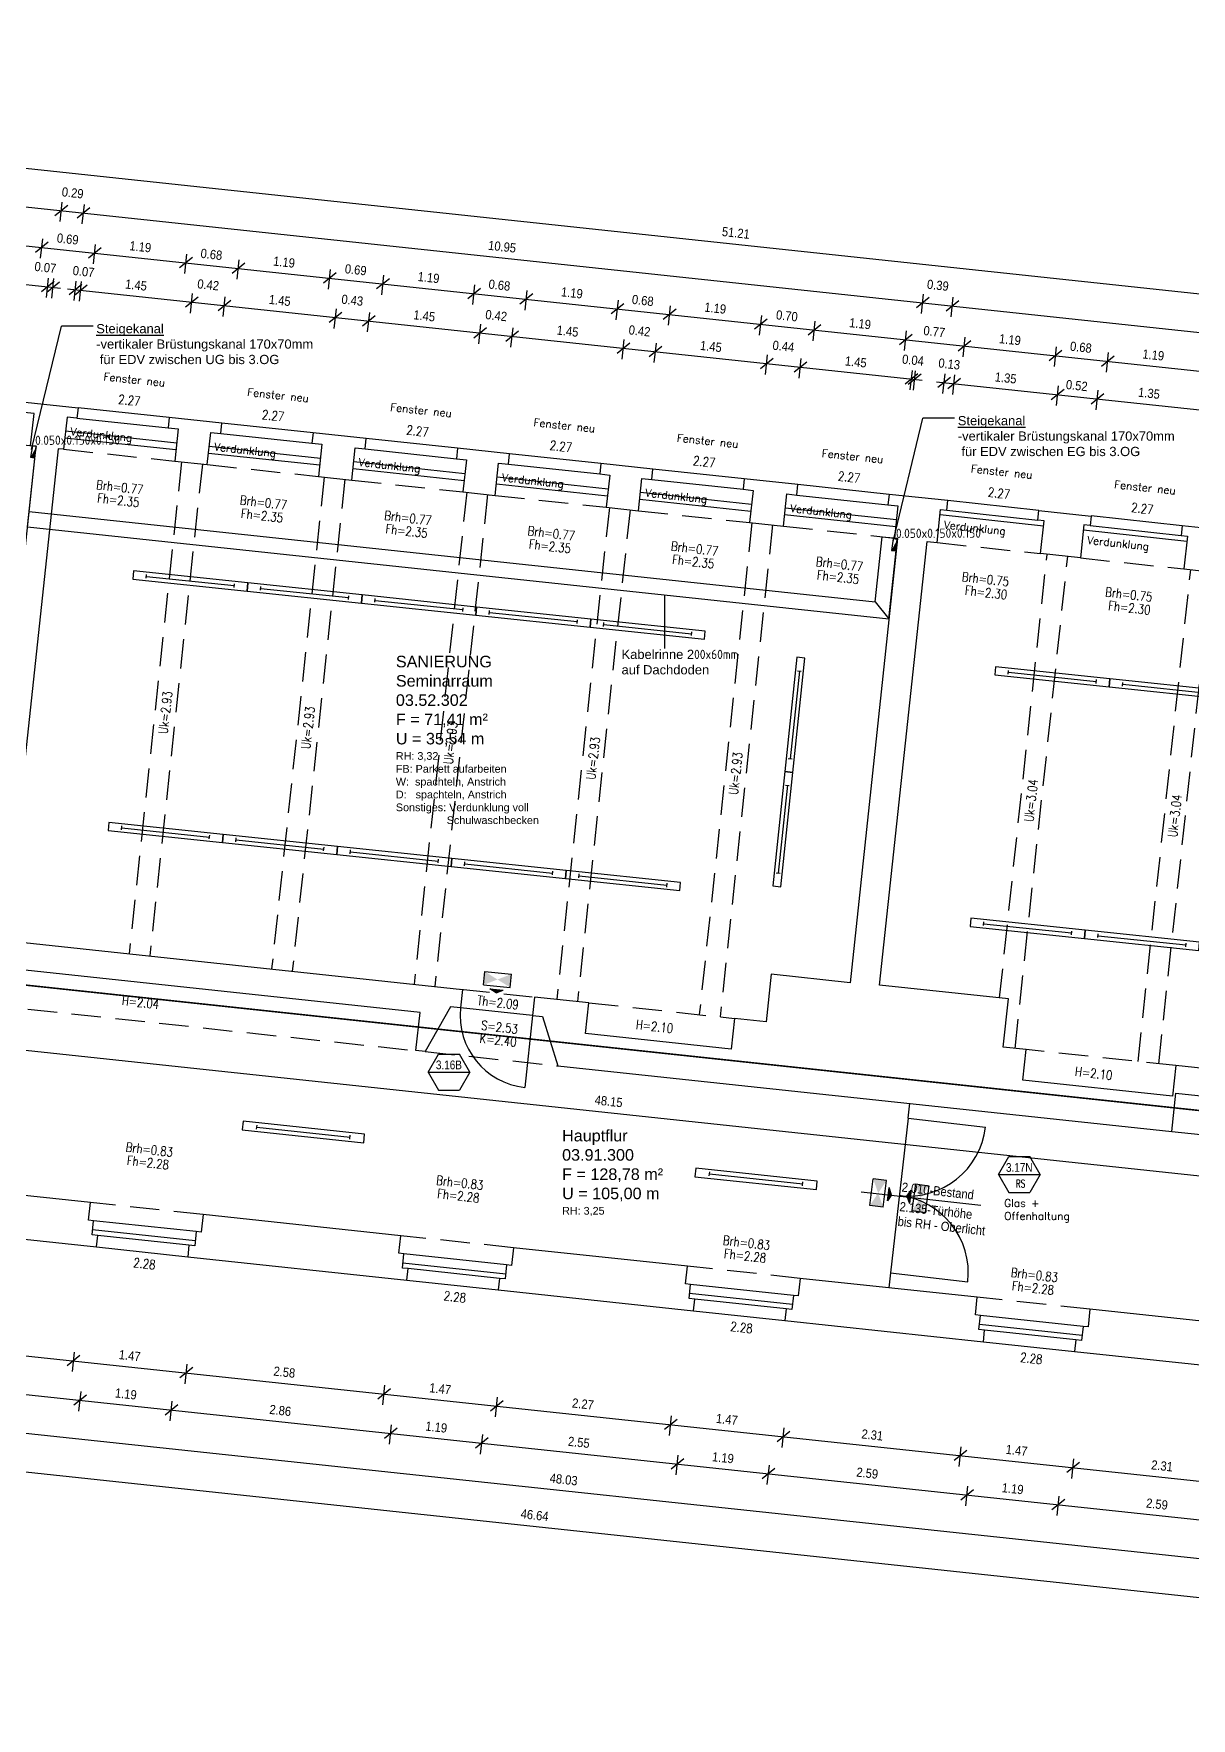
# Model space of a CAD drawing. Header units: metres. Extents: x -364 to -248, y 1030 to 1089.
# Drawn here: x -323.78 to -308.76, y 1056.57 to 1078.43 of the extents above; entities that cross this region are included whole.
import ezdxf
from ezdxf.enums import TextEntityAlignment as Align

# ---------------------------------------------------------------- set-up
doc = ezdxf.new("R2010")
doc.units = ezdxf.units.M
doc.header["$LTSCALE"] = 0.03
for name, pattern in [('AUSGEZOGEN', [0]), ('DOT', [0]), ('GESTRICHELT', [9, 6, -3]), ('STRICHLINIE', [19.05, 12.7, -6.35])]:
    doc.linetypes.add(name, pattern=pattern)
doc.layers.get('0').update_dxf_attribs({"linetype": 'CONTINUOUS'})
for name, color, linetype in [('A_ansicht', 9, 'CONTINUOUS'), ('A_Bemaßung', 2, 'CONTINUOUS'), ('A_BRANDSCHUTZ', 10, 'CONTINUOUS'), ('A_Elektro', 1, 'CONTINUOUS'), ('A_fenster', 7, 'CONTINUOUS'), ('A_höhen', 3, 'CONTINUOUS'), ('A_NR_TÜR', 1, 'CONTINUOUS'), ('A_text', 5, 'CONTINUOUS'), ('A_Tuernummern', 1, 'CONTINUOUS'), ('A_TXT-TUER', 1, 'CONTINUOUS'), ('A_türen', 9, 'CONTINUOUS'), ('A_verdeckt', 8, 'STRICHLINIE'), ('A_wände', 6, 'CONTINUOUS'), ('E__DURCHBR', 2, 'CONTINUOUS'), ('E__LEUCHTEN', 6, 'AUSGEZOGEN'), ('E__VERSYS', 2, 'AUSGEZOGEN')]:
    doc.layers.add(name, color=color, linetype=linetype)
doc.styles.add('arial-n', font='ARIALN.TTF')
doc.styles.add('BOLDSIMP_FNT', font='TXT', dxfattribs={"height": 1})
doc.styles.add('ISO9', font='iso8.shx', dxfattribs={"height": 0.12})
doc.styles.add('NORM', font='simplex.shx', dxfattribs={"width": 0.7, "bigfont": 'bigfont.shx'})
doc.styles.add('PITSIMP8', font='PITSIMP8.SHX')
doc.styles.add('SIMPLEX', font='simplex.shx', dxfattribs={"height": 0.1})
doc.styles.get("Standard").update_dxf_attribs({"font": 'ARIAL.TTF', "height": 1})

# ---------------------------------------------------------------- blocks, each defined once
blk = doc.blocks.new('SLASH1')
at = {"layer": 'A_Bemaßung', "color": 2, "linetype": 'Continuous'}
for p, q in [((0.07663, 0.07663), (-0.07319, -0.07319)), ((0, -0.14068), (0, 0.11466))]:
    blk.add_line(p, q, dxfattribs=at)
blk = doc.blocks.new('Tür-Nr')
at = {"layer": 'A_NR_TÜR'}
for p, q in [((-0.057, -108.865), (0.077, -108.632)), ((0.077, -108.632), (0.347, -108.632)), ((0.481, -108.865), (0.347, -108.632)), ((-0.057, -108.865), (0.481, -108.865)), ((-0.057, -108.865), (0.077, -109.098)), ((0.481, -108.865), (0.347, -109.098)), ((0.077, -109.098), (0.347, -109.098))]:
    blk.add_line(p, q, dxfattribs=at)
at = {"layer": 'A_TXT-TUER', "style": 'arial-n', "flags": 4}
blk.add_attdef('TÜR-NR.', text='', height=0.113, dxfattribs=at).set_placement((0.211, -108.772), align=Align.MIDDLE_CENTER)
at = {"layer": 'A_TXT-TUER', "style": 'NORM', "width": 0.7}
for tag, flags, p in [('BRANDSCHUTZ', 4, (0.229, -108.981)), ('ABMESSUNG', 5, (0.214, -109.333)), ('DIN', 5, (0.214, -109.198)), ('MATERIAL', 5, (0.214, -109.467)), ('WANDART', 5, (0.214, -109.601)), ('ZARGE', 5, (0.214, -109.736)), ('BESCHLÄGE', 5, (0.214, -110.005)), ('SCHLOSS', 5, (0.214, -109.87)), ('SONSTIGES', 5, (0.214, -110.139))]:
    blk.add_attdef(tag, text='', height=0.0784, dxfattribs=dict(at, flags=flags)).set_placement(p, align=Align.MIDDLE_CENTER)
blk = doc.blocks.new('A$C70D86C85')
at = {"layer": 'E__VERSYS', "color": 3, "linetype": 'Continuous'}
for p, q in [((36.493, 21.656), (36.697, 21.634)), ((36.585, 20.589), (36.697, 21.634)), ((36.606, 20.788), (47.583, 19.615)), ((36.585, 20.589), (47.76, 19.394)), ((47.583, 19.615), (47.673, 20.461)), ((47.673, 20.461), (47.872, 20.44)), ((47.76, 19.394), (47.872, 20.44)), ((47.583, 19.615), (47.76, 19.394))]:
    blk.add_line(p, q, dxfattribs=at)
at = {"layer": 'E__VERSYS', "color": 7, "linetype": 'Continuous', "ltscale": 5}
blk.add_line((44.852, 19.01), (44.852, 19.705), dxfattribs=at)
at = {"layer": 'E__VERSYS', "color": 7, "insert": (44.292, 18.994), "char_height": 0.12, "attachment_point": 1}
blk.add_mtext('Kabelrinne 2{\\Fiso8.shx;00x60mm\\P}auf Dachdoden', dxfattribs=at)
blk = doc.blocks.new('Deckendurchbruch')
for p, q in [((1, 1), (0, 1)), ((0, 1), (0, 0)), ((0, 0), (1, 0)), ((1, 0), (1, 1))]:
    blk.add_line(p, q)
blk.add_solid([(0, 0), (1, 1), (0, 1)])
blk = doc.blocks.new('A$C261B6F14')
at = {"layer": 'E__DURCHBR', "color": 2, "linetype": 'Continuous', "ltscale": 5}
ref = blk.add_blockref('Deckendurchbruch', (36.702, 21.633), dxfattribs=dict(at, xscale=0.05300000142002857, yscale=0.1499999999998636, zscale=1.1, rotation=171.2059939424837))
ref.add_attrib('EC_DIM', '0.050x0.150x0.150', (36.685, 21.652), dxfattribs={"color": 2, "linetype": 'Continuous', "height": 0.12, "rotation": 0.2029, "style": 'ISO9'})
ref = blk.add_blockref('Deckendurchbruch', (47.869, 20.424), dxfattribs=dict(at, xscale=0.05300000142002857, yscale=0.1499999999998636, zscale=1.1, rotation=171.2059939424837))
ref.add_attrib('EC_DIM', '0.050x0.150x0.150', (47.852, 20.444), dxfattribs={"color": 2, "linetype": 'Continuous', "height": 0.12, "rotation": 0.2029, "style": 'ISO9'})
blk = doc.blocks.new('A$C7E8237D9')
at = {"layer": 'E__VERSYS', "color": 7, "linetype": 'Continuous', "ltscale": 5}
for p, q in [((36.639, 21.592), (37.026, 23.192)), ((37.437, 23.192), (37.026, 23.192)), ((47.815, 20.398), (48.202, 21.998)), ((48.612, 21.998), (48.202, 21.998))]:
    blk.add_line(p, q, dxfattribs=at)
at = {"layer": 'E__VERSYS', "color": 7, "char_height": 0.12, "attachment_point": 7}
for s, insert in [('{\\LSteigekanal\\P}-vertikaler Brüstungskanal 170x70mm \\P für EDV zwischen UG bis 3.OG', (37.478, 22.699)), ('{\\LSteigekanal\\P}-vertikaler Brüstungskanal 170x70mm \\P für EDV zwischen EG bis 3.OG', (48.654, 21.505))]:
    blk.add_mtext(s, dxfattribs=dict(at, insert=insert))
blk = doc.blocks.new('A$C20DF02DF')
at = {"layer": 'E__VERSYS', "color": 3, "linetype": 'GESTRICHELT', "ltscale": 5, "const_width": 0.02}
blk.add_lwpolyline([(20.744, 16.333), (65.678, 11.529)], dxfattribs=at)
blk = doc.blocks.new('2DEL_458')
for p, q in [((-0.384, -0.236), (-0.384, 0.236)), ((0.384, -0.236), (0.384, 0.236)), ((-0.384, 0), (0.384, 0))]:
    blk.add_line(p, q)
blk.add_lwpolyline([(-0.5, -0.5), (0.5, -0.5), (0.5, 0.5), (-0.5, 0.5)], close=True)
at = {"style": 'PITSIMP8', "flags": 9}
for tag, p in [('RAUM/GRUPPE', (-0.03, 0.159)), ('BEZEICHNUNG', (-0.03, 0.179)), ('POS.NR.G-LV', (-0.03, 0.139)), ('VOLUMENSTROM', (-0.03, 0.039)), ('DRUCK/-STUFE', (-0.03, 0.019)), ('ANSCHLUSS', (-0.03, -0.001)), ('KENNUNG', (-0.03, 0.079)), ('LEISTUNG', (-0.03, 0.059)), ('FABRIKAT', (-0.03, 0.119)), ('TYP', (-0.03, 0.099)), ('SPANNUNG/FREQUENZ', (-0.03, -0.121)), ('TEMPERATUR', (-0.03, -0.061)), ('SCHUTZART', (-0.03, -0.101)), ('DREHZAHL', (-0.03, -0.081)), ('GROESSE', (-0.03, -0.021)), ('GEWICHT', (-0.03, -0.141)), ('DN', (-0.03, -0.041)), ('FREI', (-0.03, -0.161)), ('FREI', (-0.03, -0.181)), ('FREI', (-0.03, -0.201))]:
    blk.add_attdef(tag, text='', height=0.01, dxfattribs=at).set_placement(p, align=Align.MIDDLE)
blk = doc.blocks.new('PU1')
at = {"color": 3}
for p, q in [((-119, -55), (-119, 70)), ((-119, 70), (131, 70)), ((131, -55), (131, 70)), ((-119, -55), (131, -55)), ((-56, -87), (69, -87)), ((6, -118), (-56, -87)), ((6, -118), (69, -87))]:
    blk.add_line(p, q, dxfattribs=at)
for points in [[(-119, 70), (-119, -55), (131, -55), (131, 70)], [(69, -87), (-56, -87), (6, -118)]]:
    blk.add_solid(points, dxfattribs=at)

msp = doc.modelspace()

# ---------------------------------------------------------------- linework, layer by layer
at = {"layer": 'A_ansicht', "color": 9, "linetype": 'Continuous'}
for p, q in [((-322.01696, 1073.45214), (-323.20025, 1073.57851)), ((-320.15266, 1073.25303), (-321.33599, 1073.37941)), ((-323.37252, 1073.18993), (-321.9307, 1073.03585)), ((-321.50825, 1072.99069), (-320.06646, 1072.83662)), ((-318.27846, 1073.05285), (-319.46166, 1073.17923)), ((-319.63392, 1072.79039), (-318.19224, 1072.63632)), ((-316.41913, 1072.85428), (-317.60234, 1072.98064)), ((-314.55984, 1072.65569), (-315.74302, 1072.78206)), ((-317.77465, 1072.5917), (-316.33295, 1072.43764)), ((-312.68063, 1072.45499), (-313.86384, 1072.58137)), ((-315.91534, 1072.39299), (-314.47364, 1072.23893)), ((-310.73631, 1072.24734), (-311.9195, 1072.3737)), ((-314.03615, 1072.19215), (-312.59445, 1072.03809)), ((-308.877, 1072.04876), (-310.06021, 1072.17513)), ((-321.66782, 1062.88738), (-323.00015, 1063.02978)), ((-322.96124, 1062.68814), (-321.77804, 1062.56177)), ((-317.64101, 1062.45705), (-318.97333, 1062.59942)), ((-318.9344, 1062.25807), (-317.7512, 1062.13169)), ((-313.92242, 1062.05965), (-315.25475, 1062.20202)), ((-315.21579, 1061.8609), (-314.03258, 1061.73453)), ((-310.16395, 1061.65798), (-311.49628, 1061.80036)), ((-311.45728, 1061.45948), (-310.27408, 1061.33312))]:
    msp.add_line(p, q, dxfattribs=at)
at = {"layer": 'A_Bemaßung', "linetype": 'Continuous'}
for p, q in [((-340.22316, 1078.4338), (-289.10413, 1072.97075)), ((-340.25615, 1077.93449), (-289.81733, 1072.54413)), ((-340.32943, 1077.43946), (-289.21039, 1071.97642)), ((-334.46307, 1076.30968), (-323.4266, 1075.13023)), ((-323.33715, 1075.12067), (-312.25086, 1073.93588)), ((-312.06652, 1073.91619), (-301.04984, 1072.73884)), ((-340.33545, 1066.9996), (-292.2607, 1061.86188)), ((-340.75434, 1063.08008), (-292.79708, 1057.95494)), ((-341.39015, 1062.64518), (-292.91215, 1057.46438)), ((-341.97108, 1062.20442), (-292.90334, 1056.96059)), ((-340.54136, 1061.54879), (-293.97011, 1056.57174))]:
    msp.add_line(p, q, dxfattribs=at)
at = {"layer": 'A_Bemaßung'}
msp.add_line((-313.04175, 1063.40211), (-311.49209, 1063.2295), dxfattribs=at)
at = {"layer": 'A_fenster', "color": 10, "linetype": 'Continuous'}
for p, q in [((-323.21457, 1073.44458), (-322.03127, 1073.31812)), ((-321.3503, 1073.24536), (-320.16701, 1073.11889)), ((-319.47598, 1073.04503), (-318.29281, 1072.91861)), ((-317.61669, 1072.84635), (-316.4335, 1072.71989)), ((-315.75739, 1072.64765), (-314.57421, 1072.52119)), ((-313.87822, 1072.44681), (-312.69501, 1072.32037)), ((-312.01942, 1072.19257), (-310.67705, 1072.04899)), ((-311.93288, 1072.24865), (-310.74969, 1072.12211)), ((-310.16015, 1071.99376), (-308.81776, 1071.85019)), ((-310.07358, 1072.04987), (-308.89041, 1071.92332))]:
    msp.add_line(p, q, dxfattribs=at)
at = {"layer": 'A_fenster', "linetype": 'Continuous'}
for p, q in [((-323.36295, 1073.27942), (-321.92116, 1073.12535)), ((-321.49868, 1073.08019), (-320.05689, 1072.92611)), ((-319.62437, 1072.87989), (-318.18267, 1072.72582)), ((-317.76508, 1072.68117), (-316.32337, 1072.52711)), ((-315.90577, 1072.48248), (-314.46407, 1072.32842)), ((-314.0266, 1072.28166), (-312.58488, 1072.12758)), ((-321.68058, 1062.76806), (-323.0129, 1062.91047)), ((-321.76207, 1062.71141), (-322.94524, 1062.83786)), ((-317.65376, 1062.33773), (-318.98608, 1062.48011)), ((-317.73523, 1062.28108), (-318.91842, 1062.40751)), ((-313.93516, 1061.94034), (-315.2675, 1062.08271)), ((-314.01663, 1061.88366), (-315.19982, 1062.0101)), ((-310.17671, 1061.53866), (-311.50904, 1061.68105)), ((-310.25816, 1061.48201), (-311.44135, 1061.60844))]:
    msp.add_line(p, q, dxfattribs=at)
at = {"layer": 'A_türen', "linetype": 'Continuous'}
for q in [(-318.23984, 1065.79305), (-317.40513, 1064.75845)]:
    msp.add_line((-317.30513, 1065.69308), q, dxfattribs=at)
at = {"layer": 'A_türen', "color": 10}
for p, q in [((-312.43324, 1064.35933), (-312.41252, 1064.55321)), ((-312.43324, 1064.35933), (-312.66275, 1062.35241)), ((-312.43324, 1064.35933), (-311.42978, 1064.24458)), ((-312.66275, 1062.35241), (-312.6849, 1062.15869)), ((-312.66275, 1062.35241), (-311.65929, 1062.23766))]:
    msp.add_line(p, q, dxfattribs=at)
at = {"layer": 'A_türen', "linetype": 'Continuous'}
msp.add_arc((-317.30513, 1065.69308), 0.94004, 173.895259, 263.894774, dxfattribs=at)
at = {"layer": 'A_türen', "color": 10}
for centre, start, end in [((-312.43324, 1064.35933), 263.476079, 353.476079), ((-312.66275, 1062.35241), 353.476079, 83.476079)]:
    msp.add_arc(centre, 1.01, start, end, dxfattribs=at)
at = {"layer": 'A_verdeckt'}
for p, q in [((-323.38844, 1073.04079), (-321.94665, 1072.88671)), ((-321.85718, 1072.87716), (-322.53933, 1066.49389)), ((-321.5887, 1072.84846), (-322.27087, 1066.4652)), ((-321.52419, 1072.84157), (-320.08239, 1072.68749)), ((-320.0078, 1072.67952), (-320.68998, 1066.29625)), ((-319.73945, 1072.65083), (-320.42154, 1066.26756)), ((-319.64988, 1072.64125), (-318.20817, 1072.48719)), ((-318.15847, 1072.48187), (-318.84062, 1066.09862)), ((-317.89, 1072.45318), (-318.57217, 1066.06993)), ((-317.79057, 1072.44255), (-316.34889, 1072.28849)), ((-316.3091, 1072.28424), (-316.99129, 1065.90099)), ((-316.04066, 1072.25555), (-316.72282, 1065.87229)), ((-315.93128, 1072.24385), (-314.48958, 1072.08978)), ((-314.45977, 1072.0866), (-315.14192, 1065.70335)), ((-314.19129, 1072.0579), (-314.87346, 1065.67465)), ((-314.0521, 1072.04302), (-312.61039, 1071.88896)), ((-312.05821, 1071.82965), (-310.71593, 1071.6861)), ((-311.24702, 1065.92026), (-310.63143, 1071.67707)), ((-311.04554, 1065.26516), (-310.36297, 1071.64837)), ((-310.19894, 1071.63085), (-308.85655, 1071.48728)), ((-309.44964, 1065.09451), (-308.76717, 1071.47772)), ((-309.1812, 1065.06573), (-308.49862, 1071.44903)), ((-326.12512, 1066.01769), (-318.81721, 1065.2363)), ((-318.24406, 1066.03487), (-317.30944, 1065.93499)), ((-316.57382, 1065.85637), (-314.68458, 1065.65446)), ((-318.69792, 1065.22357), (-316.97783, 1065.03964)), ((-308.96248, 1065.04234), (-310.90138, 1065.24965)), ((-309.01363, 1064.18801), (-305.75243, 1063.83929)), ((-321.57875, 1063.10915), (-323.04037, 1063.26535)), ((-317.55195, 1062.67881), (-319.01354, 1062.83503)), ((-313.83334, 1062.28141), (-315.29493, 1062.43761)), ((-310.07488, 1061.87975), (-311.53646, 1062.03595))]:
    msp.add_line(p, q, dxfattribs=at)
at = {"layer": 'A_wände', "linetype": 'Continuous'}
for points in [[(-323.88629, 1073.65179), (-323.20026, 1073.57852), (-323.21457, 1073.44459), (-323.34382, 1073.4584), (-323.38845, 1073.0408), (-323.45805, 1073.04824), (-324.14022, 1066.66499), (-318.21425, 1066.03168), (-318.23984, 1065.79306), (-318.369, 1065.80687), (-318.69792, 1065.22357), (-318.81721, 1065.23631), (-318.76409, 1065.73345), (-326.07198, 1066.51494)], [(-324.42849, 1066.6963), (-323.74632, 1073.07965), (-323.8159, 1073.08709), (-323.77127, 1073.50469), (-323.90054, 1073.5185)], [(-321.33599, 1073.37941), (-322.01696, 1073.45214), (-322.03127, 1073.31813), (-321.90203, 1073.30432), (-321.94665, 1072.88671), (-321.52418, 1072.84157), (-321.47956, 1073.25917), (-321.3503, 1073.24536), (-321.33599, 1073.37941)], [(-319.60524, 1073.05886), (-319.47598, 1073.04504), (-319.46165, 1073.17923), (-320.15267, 1073.25302), (-320.16701, 1073.1189), (-320.03776, 1073.10508), (-320.08239, 1072.68749), (-319.64988, 1072.64126), (-319.60524, 1073.05886)], [(-317.60234, 1072.98065), (-318.27846, 1073.05285), (-318.29281, 1072.91861), (-318.16354, 1072.90479), (-318.20817, 1072.48719), (-317.79057, 1072.44255), (-317.74595, 1072.86016), (-317.61669, 1072.84635), (-317.60234, 1072.98065)], [(-316.30425, 1072.70609), (-316.34888, 1072.28849), (-315.93128, 1072.24386), (-315.88665, 1072.66145), (-315.75739, 1072.64765), (-315.74302, 1072.78207), (-316.41913, 1072.85427), (-316.4335, 1072.7199), (-316.30425, 1072.70609)], [(-314.44496, 1072.50739), (-314.48958, 1072.08979), (-314.0521, 1072.04302), (-314.00746, 1072.46064), (-313.87822, 1072.44681), (-313.86384, 1072.58137), (-314.55984, 1072.65569), (-314.57421, 1072.5212), (-314.44496, 1072.50739)], [(-305.12457, 1064.632), (-308.96247, 1065.04235), (-309.00507, 1064.64464), (-310.94389, 1064.85205), (-310.90138, 1065.24966), (-311.19966, 1065.28164), (-311.13261, 1065.90802), (-312.80299, 1066.08663), (-312.18746, 1071.84346), (-312.05821, 1071.82965), (-312.01243, 1072.25717), (-311.93288, 1072.24867), (-311.91951, 1072.37371), (-312.68063, 1072.45499), (-312.69502, 1072.32038), (-312.56576, 1072.30655), (-312.61039, 1071.88896), (-312.57063, 1071.88471), (-313.18692, 1066.1179), (-314.21102, 1066.22735), (-314.2769, 1065.6109), (-314.68458, 1065.65447), (-314.72712, 1065.25636), (-316.61638, 1065.45826), (-316.57383, 1065.85637), (-317.27963, 1065.9317), (-317.30513, 1065.69307), (-317.17587, 1065.67926), (-316.97784, 1065.03964), (-309.01363, 1064.18801), (-308.9605, 1064.68514), (-305.6992, 1064.33642)], [(-310.06031, 1072.17416), (-310.07359, 1072.04987), (-310.15313, 1072.05837), (-310.19893, 1071.63085), (-310.71594, 1071.6861), (-310.67015, 1072.11362), (-310.74969, 1072.12211), (-310.73631, 1072.24734), (-310.06031, 1072.17416)], [(-308.877, 1072.04875), (-308.89041, 1071.92332), (-308.81086, 1071.91482), (-308.85655, 1071.48729), (-308.35943, 1071.43416), (-308.31373, 1071.86169), (-308.23418, 1071.85319), (-308.22078, 1071.97867), (-308.877, 1072.04875)], [(-322.96124, 1062.68814), (-322.94524, 1062.83787), (-323.01981, 1062.84583), (-323.00015, 1063.02978), (-323.06479, 1063.03668), (-323.04036, 1063.26536), (-325.36695, 1063.514), (-325.39139, 1063.28533), (-325.45603, 1063.29223), (-325.47568, 1063.10829), (-325.55026, 1063.11625), (-325.56627, 1062.96637), (-322.96124, 1062.68814)], [(-318.91842, 1062.40752), (-318.993, 1062.41549), (-318.97333, 1062.59943), (-319.03796, 1062.60634), (-319.01353, 1062.83502), (-321.57876, 1063.10916), (-321.6032, 1062.88048), (-321.66782, 1062.88739), (-321.68748, 1062.70345), (-321.76206, 1062.71141), (-321.77804, 1062.56178), (-318.93439, 1062.25806), (-318.91842, 1062.40752)], [(-315.19983, 1062.01011), (-315.27439, 1062.01809), (-315.25475, 1062.20203), (-315.31937, 1062.20894), (-315.29493, 1062.43762), (-317.55195, 1062.67882), (-317.57638, 1062.45014), (-317.64101, 1062.45704), (-317.66068, 1062.27311), (-317.73523, 1062.28108), (-317.7512, 1062.1317), (-315.21579, 1061.86091), (-315.19983, 1062.01011)], [(-311.53646, 1062.03595), (-313.83334, 1062.28142), (-313.85778, 1062.05274), (-313.92242, 1062.05965), (-313.94208, 1061.8757), (-314.01664, 1061.88367), (-314.03258, 1061.73454), (-311.45728, 1061.45949), (-311.44136, 1061.60845), (-311.51595, 1061.61642), (-311.49628, 1061.80037), (-311.5609, 1061.80727), (-311.53646, 1062.03595)], [(-307.7379, 1061.39871), (-307.80253, 1061.40562), (-307.77809, 1061.6343), (-310.07487, 1061.87975), (-310.09932, 1061.65107), (-310.16395, 1061.65798), (-310.1836, 1061.47404), (-310.25817, 1061.48201), (-310.27409, 1061.33312), (-307.69888, 1061.05808), (-307.68299, 1061.2068), (-307.75757, 1061.21477), (-307.7379, 1061.39871)]]:
    msp.add_lwpolyline(points, dxfattribs=at)

# ---------------------------------------------------------------- block references
at = {"layer": 'A_Bemaßung', "color": 7, "rotation": 353.8999999999999}
for p in [(-323.41977, 1076.13519), (-323.13145, 1076.10438), (-323.67175, 1075.65927), (-322.98572, 1075.58596), (-321.80244, 1075.45949), (-321.12147, 1075.38673), (-323.59562, 1075.14829), (-323.52603, 1075.14085), (-323.2377, 1075.11004), (-323.16811, 1075.1026), (-319.93816, 1075.26027), (-319.24714, 1075.18642), (-318.06396, 1075.05997), (-321.7263, 1074.94852), (-321.30384, 1074.90336), (-317.38784, 1074.98771), (-316.20463, 1074.86126), (-312.24402, 1074.94085), (-311.86089, 1074.89991), (-319.86205, 1074.74929), (-319.42953, 1074.70306), (-315.52855, 1074.78902), (-314.34538, 1074.66257), (-317.98783, 1074.54898), (-317.57023, 1074.50436), (-313.64938, 1074.58819), (-312.46617, 1074.46175), (-316.12854, 1074.35029), (-315.71094, 1074.30565), (-311.70505, 1074.3804), (-310.52185, 1074.25395), (-309.84577, 1074.1817), (-314.26923, 1074.15159), (-313.83176, 1074.10483), (-312.39004, 1073.95076), (-312.35029, 1073.94652), (-311.96708, 1073.90556), (-311.83783, 1073.89174), (-310.49556, 1073.7483), (-309.97854, 1073.69304), (-323.25997, 1061.21048), (-321.79837, 1061.05427), (-323.17389, 1060.69843), (-319.23314, 1060.78013), (-321.99069, 1060.57198), (-317.77155, 1060.62393), (-319.14706, 1060.26808), (-315.51453, 1060.38272), (-314.05294, 1060.22653), (-317.96388, 1060.14164), (-311.75606, 1059.98106), (-315.42849, 1059.87068), (-310.29448, 1059.82486), (-314.24528, 1059.74424), (-311.67, 1059.46902), (-310.48682, 1059.34257)]:
    msp.add_blockref('SLASH1', p, dxfattribs=at)
at = {"layer": 'A_Elektro', "linetype": 'Continuous'}
for name in ['A$C7E8237D9', 'A$C261B6F14', 'A$C70D86C85', 'A$C20DF02DF']:
    msp.add_blockref(name, (-360.44279, 1051.44521), dxfattribs=at)
at = {"layer": 'A_Tuernummern'}
ref = msp.add_blockref('Tür-Nr', (-318.60179, 1173.82334), dxfattribs=at)
ref.add_attrib('TÜR-NR.', '3.16B', dxfattribs={"layer": 'A_TXT-TUER', "height": 0.112896, "style": 'arial-n'}).set_placement((-318.39043, 1065.051), align=Align.MIDDLE_CENTER)
ref = msp.add_blockref('Tür-Nr', (-311.20338, 1172.49276), dxfattribs=at)
ref.add_attrib('TÜR-NR.', '3.17N', dxfattribs={"layer": 'A_TXT-TUER', "height": 0.112896, "style": 'arial-n'}).set_placement((-310.99203, 1063.72042), align=Align.MIDDLE_CENTER)
ref.add_attrib('BRANDSCHUTZ', 'RS', dxfattribs={"layer": 'A_TXT-TUER', "height": 0.1, "style": 'NORM', "width": 0.7}).set_placement((-310.97472, 1063.51183), align=Align.MIDDLE_CENTER)
at = {"layer": 'E__LEUCHTEN', "color": 1, "linetype": 'Continuous', "ltscale": 0.1, "yscale": 0.1053807999999208, "zscale": 1.4913265}
for p, xscale, rotation in [((-321.74478, 1071.33095), 1.491326499999952, 353.9999999999997), ((-320.26163, 1071.17506), 1.491326499999952, 353.9999999999997), ((-318.77847, 1071.01918), 1.491326499999952, 353.9999999999997), ((-317.29531, 1070.86329), 1.491326499999952, 353.9999999999997), ((-315.81216, 1070.70741), 1.491326499999952, 353.9999999999997), ((-313.90338, 1069.59353), 1.491326500000021, 263.9999999999955), ((-310.56245, 1070.08657), 1.491326499999952, 353.9999999999997), ((-309.07929, 1069.93069), 1.491326499999952, 353.9999999999997), ((-314.05927, 1068.11038), 1.491326500000021, 263.9999999999955), ((-322.06492, 1068.06802), 1.491326499999952, 353.9999999999997), ((-320.58177, 1067.91214), 1.491326499999952, 353.9999999999997), ((-319.09861, 1067.75625), 1.491326499999952, 353.9999999999997), ((-317.61545, 1067.60036), 1.491326499999952, 353.9999999999997), ((-316.1323, 1067.44448), 1.491326499999952, 353.9999999999997), ((-310.88259, 1066.82365), 1.491326499999952, 353.9999999999997), ((-309.39943, 1066.66776), 1.491326499999952, 353.9999999999997)]:
    msp.add_blockref('2DEL_458', p, dxfattribs=dict(at, xscale=xscale, rotation=rotation))
at = {"layer": 'E__LEUCHTEN', "color": 7, "xscale": 0.001399470506371763, "yscale": 0.001399470505930367, "zscale": 0.001399470506, "rotation": 354.4261935098201}
msp.add_blockref('PU1', (-317.76966, 1066.14995), dxfattribs=at)
at = {"layer": 'E__LEUCHTEN', "color": 7, "linetype": 'Continuous', "ltscale": 5, "xscale": 1.584999999999992, "yscale": 0.11200000000008, "zscale": 1.585, "rotation": 353.8999905678065}
for p in [(-320.27714, 1064.17936), (-314.4052, 1063.57208)]:
    msp.add_blockref('2DEL_458', p, dxfattribs=at)
at = {"layer": 'E__LEUCHTEN', "yscale": 0.001400528303747706, "zscale": 0.001400528304}
for p, xscale, rotation in [((-312.81232, 1063.37804), 0.001400528303839453, 82.87680821583132), ((-312.28381, 1063.3318), 0.001400528304440844, 262.2233687730078)]:
    msp.add_blockref('PU1', p, dxfattribs=dict(at, xscale=xscale, rotation=rotation))

# ---------------------------------------------------------------- texts
at = {"layer": 'A_Bemaßung', "color": 7, "linetype": 'Continuous', "style": 'BOLDSIMP_FNT', "width": 0.9}
for s, p in [('0.29', (-323.42049, 1076.28854)), ('0.69', (-323.48451, 1075.68954)), ('51.21', (-314.85777, 1075.7733)), ('1.19', (-322.54217, 1075.58884)), ('0.68', (-321.62027, 1075.49032)), ('10.95', (-317.88952, 1075.59446)), ('0.07', (-323.77446, 1075.32067)), ('0.07', (-323.27908, 1075.26773)), ('1.19', (-320.67791, 1075.38961)), ('0.69', (-319.74841, 1075.29027)), ('1.45', (-322.59785, 1075.09195)), ('0.42', (-321.66251, 1075.09496)), ('1.19', (-318.80365, 1075.18931)), ('0.68', (-317.88422, 1075.09105)), ('0.39', (-312.19733, 1075.08912)), ('1.45', (-320.73359, 1074.89272)), ('0.43', (-319.79323, 1074.89519)), ('1.19', (-316.94434, 1074.9906)), ('0.68', (-316.02492, 1074.89234)), ('1.45', (-318.85933, 1074.69241)), ('0.42', (-317.92646, 1074.69569)), ('1.19', (-315.08504, 1074.7919)), ('0.70', (-314.1557, 1074.69258)), ('1.19', (-313.20586, 1074.59108)), ('1.45', (-317.00003, 1074.49371)), ('0.42', (-316.06718, 1074.497)), ('0.77', (-312.24393, 1074.48827)), ('1.19', (-311.26155, 1074.38328)), ('1.45', (-315.14073, 1074.29501)), ('0.44', (-314.20049, 1074.29751)), ('0.68', (-310.34215, 1074.28503)), ('1.19', (-309.40226, 1074.18459)), ('1.45', (-313.26155, 1074.09419)), ('0.04', (-312.52016, 1074.11793)), ('0.13', (-312.04989, 1074.06767)), ('1.35', (-311.31734, 1073.88641)), ('0.52', (-310.39537, 1073.78788)), ('1.35', (-309.458, 1073.68769)), ('48.15', (-316.50753, 1064.50341)), ('1.47', (-322.67981, 1061.19876)), ('2.58', (-320.67407, 1060.9844)), ('1.19', (-322.73037, 1060.70131)), ('1.47', (-318.65299, 1060.76841)), ('2.86', (-320.72719, 1060.48724)), ('2.27', (-316.80136, 1060.57054)), ('1.19', (-318.70357, 1060.27097)), ('1.47', (-314.93438, 1060.37101)), ('2.31', (-313.04749, 1060.16936)), ('2.55', (-316.85451, 1060.07336)), ('1.47', (-311.17592, 1059.96935)), ('1.19', (-314.98498, 1059.87357)), ('2.31', (-309.28907, 1059.76771)), ('48.03', (-317.09143, 1059.59584)), ('2.59', (-313.11341, 1059.67355)), ('1.19', (-311.2265, 1059.4719)), ('46.64', (-317.46775, 1059.13321)), ('2.59', (-309.35499, 1059.2719))]:
    msp.add_text(s, height=0.12, rotation=353.8, dxfattribs=at).set_placement(p, align=Align.BOTTOM_LEFT)
at = {"layer": 'A_Bemaßung', "color": 7, "linetype": 'DOT', "style": 'BOLDSIMP_FNT', "width": 0.9}
for s, p in [('2.010-Bestand', (-312.52558, 1063.37192)), ('2.135-Türhöhe', (-312.55372, 1063.11929)), ('bis RH - Oberlicht', (-312.57759, 1062.92846))]:
    msp.add_text(s, height=0.12, rotation=353.643986, dxfattribs=at).set_placement(p, align=Align.BOTTOM_LEFT)
at = {"layer": 'A_BRANDSCHUTZ', "linetype": 'Continuous', "insert": (-311.18642, 1063.30733), "char_height": 0.1, "width": 1, "attachment_point": 1, "style": 'SIMPLEX'}
msp.add_mtext('Glas +\\POffenhaltung', dxfattribs=at)
at = {"layer": 'A_höhen', "linetype": 'Continuous', "style": 'SIMPLEX', "width": 0.8}
for s, rotation, p in [('2.27', 353.5, (-322.53496, 1073.67675)), ('2.27', 353.5, (-320.67069, 1073.47751)), ('2.27', 353.5, (-318.79643, 1073.27722)), ('2.27', 353.5, (-316.93715, 1073.0785)), ('2.27', 353.5, (-315.07783, 1072.8798)), ('Brh=0.77', 353.5, (-322.65942, 1072.54908)), ('2.27', 353.5, (-313.19868, 1072.67899)), ('Fh=2.35', 353.5, (-322.67749, 1072.38005)), ('Brh=0.77', 353.5, (-320.79515, 1072.34984)), ('2.27', 353.5, (-311.25438, 1072.47089)), ('2.27', 353.5, (-309.3951, 1072.27209)), ('Fh=2.35', 353.5, (-320.81321, 1072.18082)), ('Brh=0.77', 353.5, (-318.92089, 1072.14954)), ('Fh=2.35', 353.5, (-318.93895, 1071.98053)), ('Brh=0.77', 353.5, (-317.06159, 1071.95085)), ('Fh=2.35', 353.5, (-317.07966, 1071.78182)), ('Brh=0.77', 353.5, (-315.2023, 1071.75213)), ('Fh=2.35', 353.5, (-315.22036, 1071.58311)), ('Brh=0.77', 353.5, (-313.32313, 1071.55131)), ('Fh=2.35', 353.5, (-313.34118, 1071.3823)), ('Brh=0.75', 353.5, (-311.4301, 1071.3553)), ('Fh=2.30', 353.5, (-311.42137, 1071.18246)), ('Brh=0.75', 353.5, (-309.57082, 1071.1565)), ('Fh=2.30', 353.5, (-309.56207, 1070.98366)), ('Uk=2.93', 83.5, (-322.06851, 1069.62417)), ('Uk=2.93', 83.5, (-320.21923, 1069.42652)), ('Uk=2.93', 83.5, (-318.36981, 1069.22889)), ('Uk=2.93', 83.5, (-316.52046, 1069.03126)), ('Uk=2.93', 83.5, (-314.67111, 1068.83361)), ('Uk=3.04', 83.5, (-310.83839, 1068.48276)), ('Uk=3.04', 83.5, (-308.97402, 1068.28337)), ('H=2.04', 353.5, (-322.39028, 1065.86278)), ('Th=2.09', 353.5, (-317.75226, 1065.86051)), ('S=2.53', 353.5, (-317.73316, 1065.54137)), ('H=2.10', 353.5, (-315.72284, 1065.55116)), ('K=2.40', 353.5, (-317.75131, 1065.37236)), ('H=2.10', 353.5, (-310.02554, 1064.94176)), ('Brh=0.83', 353.5, (-322.2753, 1063.95267)), ('Fh=2.28', 353.5, (-322.29337, 1063.78363)), ('Brh=0.83', 353.5, (-318.24848, 1063.52232)), ('Fh=2.28', 353.5, (-318.26655, 1063.35329)), ('Brh=0.83', 353.5, (-314.5299, 1062.74325)), ('2.28', 353.5, (-322.33917, 1062.47176)), ('Fh=2.28', 353.5, (-314.54797, 1062.57423)), ('Brh=0.83', 353.5, (-310.79529, 1062.3257)), ('2.28', 353.5, (-318.31233, 1062.04141)), ('Fh=2.28', 353.5, (-310.81336, 1062.15666)), ('2.28', 353.5, (-314.59373, 1061.64401)), ('2.28', 353.5, (-310.83528, 1061.24236))]:
    msp.add_text(s, height=0.12, rotation=rotation, dxfattribs=at).set_placement(p, align=Align.MIDDLE_CENTER)
at = {"layer": 'A_text', "linetype": 'Continuous', "char_height": 0.1, "width": 1, "attachment_point": 1, "style": 'SIMPLEX'}
for s, insert, rotation in [('{\\Fsimplex.shx;Fenster neu}', (-322.8629, 1074.03565), 354), ('{\\Fsimplex.shx;Fenster neu}', (-320.99897, 1073.83321), 354), ('{\\Fsimplex.shx;Fenster neu}', (-319.14429, 1073.63848), 354), ('{\\Fsimplex.shx;Fenster neu}', (-317.28488, 1073.44097), 354), ('Verdunklung', (-323.29282, 1073.32405), 353.857607), ('{\\Fsimplex.shx;Fenster neu}', (-315.4258, 1073.24005), 354), ('Verdunklung', (-321.42857, 1073.12459), 353.857607), ('{\\Fsimplex.shx;Fenster neu}', (-313.54649, 1073.04061), 354), ('Verdunklung', (-319.55423, 1072.92468), 353.857607), ('{\\Fsimplex.shx;Fenster neu}', (-311.61193, 1072.84006), 354), ('Verdunklung', (-317.69495, 1072.72564), 353.857607), ('{\\Fsimplex.shx;Fenster neu}', (-309.75322, 1072.63548), 354), ('Verdunklung', (-315.83565, 1072.52709), 353.857607), ('Verdunklung', (-313.95646, 1072.32629), 353.857607), ('Verdunklung', (-311.96255, 1072.11315), 353.857607), ('Verdunklung', (-310.10331, 1071.91397), 353.857607)]:
    msp.add_mtext(s, dxfattribs=dict(at, insert=insert, rotation=rotation))
at = {"layer": 'A_text', "linetype": 'Continuous', "char_height": 0.15, "width": 6.6459, "attachment_point": 1}
for s, insert in [('SANIERUNG \\PSeminarraum\\P03.52.302\\PF = 71,41 m²\\PU = 35,54 m\\P\\H0.1;RH: 3,32\\PFB: Parkett aufarbeiten\\PW:  spachteln, Anstrich\\PD:   spachteln, Anstrich\\PSonstiges: Verdunklung voll\\P                 Schulwaschbecken', (-319.0782, 1070.36068)), ('Hauptflur\\P03.91.300\\PF = 128,78 m²\\PU = 105,00 m\\P\\H0.1;RH: 3,25', (-316.92197, 1064.20844))]:
    msp.add_mtext(s, dxfattribs=dict(at, insert=insert))

doc.saveas('drawing.dxf')
